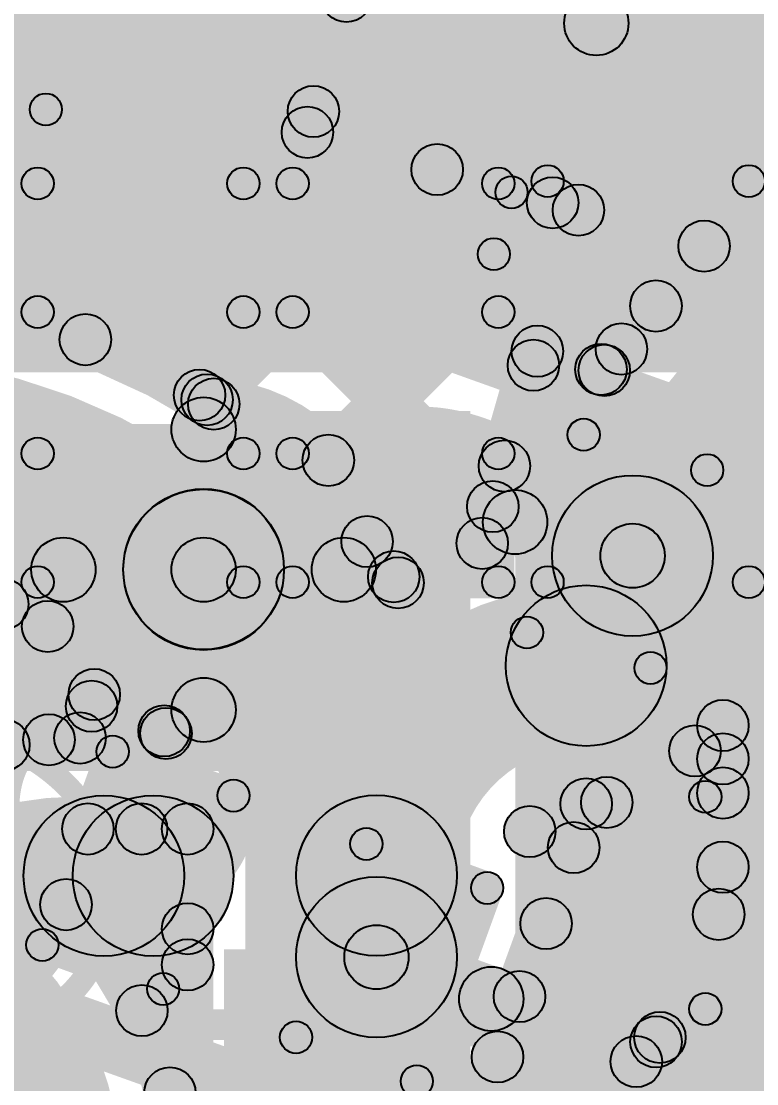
# Model space of a CAD drawing. Header units: millimetres. Extents: x -2.17 to 2.17, y -2.17 to 2.17.
# Drawn here: x -0.2519 to -0.1375, y -0.6056 to -0.4404 of the extents above; entities that cross this region are included whole.
import ezdxf

# ---------------------------------------------------------------- set-up
doc = ezdxf.new("R2010")
doc.units = ezdxf.units.MM
doc.header["$MEASUREMENT"] = 0
for name, color, linetype in [('BottomLayer', 5, 'Continuous'), ('BottomOverlay', 54, 'Continuous'), ('BottomPaste', 16, 'Continuous'), ('BottomSolder', 6, 'Continuous'), ('Mechanical2', 216, 'Continuous'), ('TopLayer', 1, 'Continuous'), ('TopOverlay', 2, 'Continuous'), ('TopPaste', 8, 'Continuous'), ('TopSolder', 216, 'Continuous'), ('ViaHoleLayer', 16, 'Continuous')]:
    doc.layers.add(name, color=color, linetype=linetype)

# ---------------------------------------------------------------- blocks, each defined once
blk = doc.blocks.new('C__0402_B_3')
at = {"layer": 'BottomLayer'}
for points in [[(-0.0095, 0.0125), (-0.0095, -0.0125), (-0.0275, -0.0125), (-0.0275, 0.0125)], [(0.0275, 0.0125), (0.0275, -0.0125), (0.0095, -0.0125), (0.0095, 0.0125)]]:
    blk.add_hatch(color=5, dxfattribs=at).paths.add_polyline_path(points)
at = {"layer": 'BottomOverlay'}
h = blk.add_hatch(color=54, dxfattribs=at)
edge = h.paths.add_edge_path()
edge.add_arc((-0.031, 0.016), 0.0025, 0, 360)
h = blk.add_hatch(color=54, dxfattribs=at)
edge = h.paths.add_edge_path()
edge.add_arc((-0.031, 0.016), 0.0025, 0, 360)
for points in [[(-0.011, 0.0185), (-0.011, 0.0135), (-0.031, 0.0135), (-0.031, 0.0185)], [(0.031, 0.0185), (0.031, 0.0135), (0.011, 0.0135), (0.011, 0.0185)], [(-0.0285, -0.016), (-0.0335, -0.016), (-0.0335, 0.016), (-0.0285, 0.016)], [(0.0335, -0.016), (0.0285, -0.016), (0.0285, 0.016), (0.0335, 0.016)], [(-0.011, -0.0135), (-0.011, -0.0185), (-0.031, -0.0185), (-0.031, -0.0135)], [(0.031, -0.0135), (0.031, -0.0185), (0.011, -0.0185), (0.011, -0.0135)]]:
    blk.add_hatch(color=54, dxfattribs=at).paths.add_polyline_path(points)
h = blk.add_hatch(color=54, dxfattribs=at)
edge = h.paths.add_edge_path()
edge.add_arc((-0.011, 0.016), 0.0025, 0, 360)
h = blk.add_hatch(color=54, dxfattribs=at)
edge = h.paths.add_edge_path()
edge.add_arc((0.011, 0.016), 0.0025, 0, 360)
h = blk.add_hatch(color=54, dxfattribs=at)
edge = h.paths.add_edge_path()
edge.add_arc((0.031, 0.016), 0.0025, 0, 360)
h = blk.add_hatch(color=54, dxfattribs=at)
edge = h.paths.add_edge_path()
edge.add_arc((0.031, 0.016), 0.0025, 0, 360)
h = blk.add_hatch(color=54, dxfattribs=at)
edge = h.paths.add_edge_path()
edge.add_arc((-0.031, -0.016), 0.0025, 0, 360)
h = blk.add_hatch(color=54, dxfattribs=at)
edge = h.paths.add_edge_path()
edge.add_arc((-0.031, -0.016), 0.0025, 0, 360)
h = blk.add_hatch(color=54, dxfattribs=at)
edge = h.paths.add_edge_path()
edge.add_arc((-0.011, -0.016), 0.0025, 0, 360)
h = blk.add_hatch(color=54, dxfattribs=at)
edge = h.paths.add_edge_path()
edge.add_arc((0.011, -0.016), 0.0025, 0, 360)
h = blk.add_hatch(color=54, dxfattribs=at)
edge = h.paths.add_edge_path()
edge.add_arc((0.031, -0.016), 0.0025, 0, 360)
h = blk.add_hatch(color=54, dxfattribs=at)
edge = h.paths.add_edge_path()
edge.add_arc((0.031, -0.016), 0.0025, 0, 360)
at = {"layer": 'BottomPaste'}
for points in [[(-0.0095, 0.0125), (-0.0095, -0.0125), (-0.0275, -0.0125), (-0.0275, 0.0125)], [(0.0275, 0.0125), (0.0275, -0.0125), (0.0095, -0.0125), (0.0095, 0.0125)]]:
    blk.add_hatch(color=16, dxfattribs=at).paths.add_polyline_path(points)
at = {"layer": 'BottomSolder'}
for points in [[(-0.00714, 0.01486), (-0.00714, -0.01486), (-0.02986, -0.01486), (-0.02986, 0.01486)], [(0.02986, 0.01486), (0.02986, -0.01486), (0.00714, -0.01486), (0.00714, 0.01486)]]:
    blk.add_hatch(color=6, dxfattribs=at).paths.add_polyline_path(points)
at = {"layer": 'BottomOverlay'}
for centre in [(-0.031, 0.016), (-0.031, 0.016), (-0.011, 0.016), (0.011, 0.016), (0.031, 0.016), (0.031, 0.016), (-0.031, -0.016), (-0.031, -0.016), (-0.011, -0.016), (0.011, -0.016), (0.031, -0.016), (0.031, -0.016)]:
    blk.add_circle(centre, 0.0025, dxfattribs=at)
blk = doc.blocks.new('WS2812B_M____262')
at = {"layer": 'TopLayer'}
blk.add_hatch(color=1, dxfattribs=at).paths.add_polyline_path([(0.03504, 0.05079), (0.09409, 0.05079), (0.09409, 0.01142), (0.03504, 0.01142)])
at = {"layer": 'TopOverlay'}
for points in [[(0.07, 0.0725), (0.07, 0.0675), (-0.07, 0.0675), (-0.07, 0.0725)], [(0.0675, 0.07), (0.0725, 0.07), (0.0725, 0.06), (0.0675, 0.06)]]:
    blk.add_hatch(color=2, dxfattribs=at).paths.add_polyline_path(points)
h = blk.add_hatch(color=2, dxfattribs=at)
edge = h.paths.add_edge_path()
edge.add_arc((0.07, 0.07), 0.0025, 0, 360)
h = blk.add_hatch(color=2, dxfattribs=at)
edge = h.paths.add_edge_path()
edge.add_arc((0.07, 0.07), 0.0025, 0, 360)
h = blk.add_hatch(color=2, dxfattribs=at)
edge = h.paths.add_edge_path()
edge.add_arc((0.07, 0.06), 0.0025, 0, 360)
at = {"layer": 'TopPaste'}
blk.add_hatch(color=8, dxfattribs=at).paths.add_polyline_path([(0.03504, 0.05079), (0.09409, 0.05079), (0.09409, 0.01142), (0.03504, 0.01142)])
at = {"layer": 'TopSolder'}
blk.add_hatch(color=216, dxfattribs=at).paths.add_polyline_path([(0.03104, 0.05479), (0.09809, 0.05479), (0.09809, 0.00742), (0.03104, 0.00742)])
at = {"layer": 'TopOverlay'}
for centre in [(0.07, 0.07), (0.07, 0.07), (0.07, 0.06)]:
    blk.add_circle(centre, 0.0025, dxfattribs=at)
blk = doc.blocks.new('HCB1005MF_100T25_B_275')
at = {"layer": 'BottomLayer'}
for points in [[(-0.02756, 0.01181), (-0.00787, 0.01181), (-0.00787, -0.01181), (-0.02756, -0.01181)], [(0.00787, 0.01181), (0.02756, 0.01181), (0.02756, -0.01181), (0.00787, -0.01181)]]:
    blk.add_hatch(color=5, dxfattribs=at).paths.add_polyline_path(points)
at = {"layer": 'BottomOverlay'}
h = blk.add_hatch(color=54, dxfattribs=at)
edge = h.paths.add_edge_path()
edge.add_arc((-0.03108, 0.016), 0.0025, 0, 360)
h = blk.add_hatch(color=54, dxfattribs=at)
edge = h.paths.add_edge_path()
edge.add_arc((-0.03108, 0.016), 0.0025, 0, 360)
for points in [[(-0.03108, 0.0135), (-0.03108, 0.0185), (0.03128, 0.0185), (0.03128, 0.0135)], [(-0.03358, 0.016), (-0.02858, 0.016), (-0.02858, -0.01531), (-0.03358, -0.01531)], [(0.02878, 0.016), (0.03378, 0.016), (0.03378, -0.01531), (0.02878, -0.01531)], [(-0.03108, -0.01781), (-0.03108, -0.01281), (0.03128, -0.01281), (0.03128, -0.01781)]]:
    blk.add_hatch(color=54, dxfattribs=at).paths.add_polyline_path(points)
h = blk.add_hatch(color=54, dxfattribs=at)
edge = h.paths.add_edge_path()
edge.add_arc((0.03128, 0.016), 0.0025, 0, 360)
h = blk.add_hatch(color=54, dxfattribs=at)
edge = h.paths.add_edge_path()
edge.add_arc((0.03128, 0.016), 0.0025, 0, 360)
h = blk.add_hatch(color=54, dxfattribs=at)
edge = h.paths.add_edge_path()
edge.add_arc((-0.03108, -0.01531), 0.0025, 0, 360)
h = blk.add_hatch(color=54, dxfattribs=at)
edge = h.paths.add_edge_path()
edge.add_arc((-0.03108, -0.01531), 0.0025, 0, 360)
h = blk.add_hatch(color=54, dxfattribs=at)
edge = h.paths.add_edge_path()
edge.add_arc((0.03128, -0.01531), 0.0025, 0, 360)
h = blk.add_hatch(color=54, dxfattribs=at)
edge = h.paths.add_edge_path()
edge.add_arc((0.03128, -0.01531), 0.0025, 0, 360)
at = {"layer": 'BottomPaste'}
for points in [[(-0.02756, 0.01181), (-0.00787, 0.01181), (-0.00787, -0.01181), (-0.02756, -0.01181)], [(0.00787, 0.01181), (0.02756, 0.01181), (0.02756, -0.01181), (0.00787, -0.01181)]]:
    blk.add_hatch(color=16, dxfattribs=at).paths.add_polyline_path(points)
at = {"layer": 'BottomSolder'}
for points in [[(-0.03156, 0.01581), (-0.00387, 0.01581), (-0.00387, -0.01581), (-0.03156, -0.01581)], [(0.00387, 0.01581), (0.03156, 0.01581), (0.03156, -0.01581), (0.00387, -0.01581)]]:
    blk.add_hatch(color=6, dxfattribs=at).paths.add_polyline_path(points)
at = {"layer": 'BottomOverlay'}
for centre in [(-0.03108, 0.016), (-0.03108, 0.016), (0.03128, 0.016), (0.03128, 0.016), (-0.03108, -0.01531), (-0.03108, -0.01531), (0.03128, -0.01531), (0.03128, -0.01531)]:
    blk.add_circle(centre, 0.0025, dxfattribs=at)
blk = doc.blocks.new('1255AY_1R0N_P3_B_279')
at = {"layer": 'BottomLayer'}
blk.add_hatch(color=5, dxfattribs=at).paths.add_polyline_path([(0.06102, 0.1122), (0.12402, 0.1122), (0.12402, -0.1122), (0.06102, -0.1122)])
at = {"layer": 'BottomOverlay'}
blk.add_hatch(color=54, dxfattribs=at).paths.add_polyline_path([(-0.04078, -0.1225), (-0.04078, -0.1175), (0.04094, -0.1175), (0.04094, -0.1225)])
h = blk.add_hatch(color=54, dxfattribs=at)
edge = h.paths.add_edge_path()
edge.add_arc((0.04094, -0.12), 0.0025, 0, 360)
at = {"layer": 'BottomPaste'}
blk.add_hatch(color=16, dxfattribs=at).paths.add_polyline_path([(0.06102, 0.1122), (0.12402, 0.1122), (0.12402, -0.1122), (0.06102, -0.1122)])
at = {"layer": 'BottomSolder'}
blk.add_hatch(color=6, dxfattribs=at).paths.add_polyline_path([(0.05702, 0.1162), (0.12802, 0.1162), (0.12802, -0.1162), (0.05702, -0.1162)])
at = {"layer": 'BottomOverlay'}
blk.add_circle((0.04094, -0.12), 0.0025, dxfattribs=at)
blk = doc.blocks.new('SOT_23F_B_283')
at = {"layer": 'BottomLayer'}
for points in [[(-0.05315, 0.05906), (-0.02165, 0.05906), (-0.02165, 0.02362), (-0.05315, 0.02362)], [(0.02165, 0.05906), (0.05315, 0.05906), (0.05315, 0.02362), (0.02165, 0.02362)], [(-0.01575, -0.02362), (0.01575, -0.02362), (0.01575, -0.05906), (-0.01575, -0.05906)]]:
    blk.add_hatch(color=5, dxfattribs=at).paths.add_polyline_path(points)
at = {"layer": 'BottomOverlay'}
h = blk.add_hatch(color=54, dxfattribs=at)
edge = h.paths.add_edge_path()
edge.add_arc((-0.066, 0.036), 0.005, 0, 360)
h = blk.add_hatch(color=54, dxfattribs=at)
edge = h.paths.add_edge_path()
edge.add_arc((-0.062, 0.036), 0.005, 0, 360)
h = blk.add_hatch(color=54, dxfattribs=at)
edge = h.paths.add_edge_path()
edge.add_arc((-0.0124, 0.03668), 0.0025, 0, 360)
for points in [[(-0.01236, 0.03418), (-0.01244, 0.03918), (0.00896, 0.0395), (0.00904, 0.0345)], [(-0.0555, -0.034), (-0.0605, -0.034), (-0.0605, 0.014), (-0.0555, 0.014)], [(0.0605, -0.034), (0.0555, -0.034), (0.0555, 0.014), (0.0605, 0.014)], [(-0.025, -0.0315), (-0.025, -0.0365), (-0.058, -0.0365), (-0.058, -0.0315)], [(0.058, -0.0315), (0.058, -0.0365), (0.025, -0.0365), (0.025, -0.0315)]]:
    blk.add_hatch(color=54, dxfattribs=at).paths.add_polyline_path(points)
h = blk.add_hatch(color=54, dxfattribs=at)
edge = h.paths.add_edge_path()
edge.add_arc((0.009, 0.037), 0.0025, 0, 360)
h = blk.add_hatch(color=54, dxfattribs=at)
edge = h.paths.add_edge_path()
edge.add_arc((-0.058, 0.014), 0.0025, 0, 360)
h = blk.add_hatch(color=54, dxfattribs=at)
edge = h.paths.add_edge_path()
edge.add_arc((0.058, 0.014), 0.0025, 0, 360)
h = blk.add_hatch(color=54, dxfattribs=at)
edge = h.paths.add_edge_path()
edge.add_arc((-0.058, -0.034), 0.0025, 0, 360)
h = blk.add_hatch(color=54, dxfattribs=at)
edge = h.paths.add_edge_path()
edge.add_arc((-0.058, -0.034), 0.0025, 0, 360)
h = blk.add_hatch(color=54, dxfattribs=at)
edge = h.paths.add_edge_path()
edge.add_arc((-0.025, -0.034), 0.0025, 0, 360)
h = blk.add_hatch(color=54, dxfattribs=at)
edge = h.paths.add_edge_path()
edge.add_arc((0.025, -0.034), 0.0025, 0, 360)
h = blk.add_hatch(color=54, dxfattribs=at)
edge = h.paths.add_edge_path()
edge.add_arc((0.058, -0.034), 0.0025, 0, 360)
h = blk.add_hatch(color=54, dxfattribs=at)
edge = h.paths.add_edge_path()
edge.add_arc((0.058, -0.034), 0.0025, 0, 360)
at = {"layer": 'BottomPaste'}
for points in [[(-0.05315, 0.05906), (-0.02165, 0.05906), (-0.02165, 0.02362), (-0.05315, 0.02362)], [(0.02165, 0.05906), (0.05315, 0.05906), (0.05315, 0.02362), (0.02165, 0.02362)], [(-0.01575, -0.02362), (0.01575, -0.02362), (0.01575, -0.05906), (-0.01575, -0.05906)]]:
    blk.add_hatch(color=16, dxfattribs=at).paths.add_polyline_path(points)
at = {"layer": 'BottomSolder'}
for points in [[(-0.05715, 0.06306), (-0.01765, 0.06306), (-0.01765, 0.01962), (-0.05715, 0.01962)], [(0.01765, 0.06306), (0.05715, 0.06306), (0.05715, 0.01962), (0.01765, 0.01962)], [(-0.01975, -0.01962), (0.01975, -0.01962), (0.01975, -0.06306), (-0.01975, -0.06306)]]:
    blk.add_hatch(color=6, dxfattribs=at).paths.add_polyline_path(points)
at = {"layer": 'BottomOverlay', "const_width": 0.01}
blk.add_lwpolyline([(-0.062, 0.036, 1), (-0.066, 0.036, 1)], format="xyb", close=True, dxfattribs=at)
at = {"layer": 'BottomOverlay'}
for centre, radius in [((-0.066, 0.036), 0.005), ((-0.062, 0.036), 0.005), ((-0.0124, 0.03668), 0.0025), ((0.009, 0.037), 0.0025), ((-0.058, 0.014), 0.0025), ((0.058, 0.014), 0.0025), ((-0.058, -0.034), 0.0025), ((-0.058, -0.034), 0.0025), ((-0.025, -0.034), 0.0025), ((0.025, -0.034), 0.0025), ((0.058, -0.034), 0.0025), ((0.058, -0.034), 0.0025)]:
    blk.add_circle(centre, radius, dxfattribs=at)
blk = doc.blocks.new('C__0402_418')
at = {"layer": 'TopLayer'}
for points in [[(-0.0275, -0.0125), (-0.0275, 0.0125), (-0.0095, 0.0125), (-0.0095, -0.0125)], [(0.0095, -0.0125), (0.0095, 0.0125), (0.0275, 0.0125), (0.0275, -0.0125)]]:
    blk.add_hatch(color=1, dxfattribs=at).paths.add_polyline_path(points)
at = {"layer": 'TopOverlay'}
h = blk.add_hatch(color=2, dxfattribs=at)
edge = h.paths.add_edge_path()
edge.add_arc((-0.031, 0.016), 0.0025, 0, 360)
h = blk.add_hatch(color=2, dxfattribs=at)
edge = h.paths.add_edge_path()
edge.add_arc((-0.031, 0.016), 0.0025, 0, 360)
for points in [[(-0.011, 0.0185), (-0.011, 0.0135), (-0.031, 0.0135), (-0.031, 0.0185)], [(0.031, 0.0185), (0.031, 0.0135), (0.011, 0.0135), (0.011, 0.0185)], [(-0.0335, 0.016), (-0.0285, 0.016), (-0.0285, -0.016), (-0.0335, -0.016)], [(0.0285, 0.016), (0.0335, 0.016), (0.0335, -0.016), (0.0285, -0.016)], [(-0.011, -0.0135), (-0.011, -0.0185), (-0.031, -0.0185), (-0.031, -0.0135)], [(0.031, -0.0135), (0.031, -0.0185), (0.011, -0.0185), (0.011, -0.0135)]]:
    blk.add_hatch(color=2, dxfattribs=at).paths.add_polyline_path(points)
h = blk.add_hatch(color=2, dxfattribs=at)
edge = h.paths.add_edge_path()
edge.add_arc((-0.011, 0.016), 0.0025, 0, 360)
h = blk.add_hatch(color=2, dxfattribs=at)
edge = h.paths.add_edge_path()
edge.add_arc((0.011, 0.016), 0.0025, 0, 360)
h = blk.add_hatch(color=2, dxfattribs=at)
edge = h.paths.add_edge_path()
edge.add_arc((0.031, 0.016), 0.0025, 0, 360)
h = blk.add_hatch(color=2, dxfattribs=at)
edge = h.paths.add_edge_path()
edge.add_arc((0.031, 0.016), 0.0025, 0, 360)
h = blk.add_hatch(color=2, dxfattribs=at)
edge = h.paths.add_edge_path()
edge.add_arc((-0.031, -0.016), 0.0025, 0, 360)
h = blk.add_hatch(color=2, dxfattribs=at)
edge = h.paths.add_edge_path()
edge.add_arc((-0.031, -0.016), 0.0025, 0, 360)
h = blk.add_hatch(color=2, dxfattribs=at)
edge = h.paths.add_edge_path()
edge.add_arc((-0.011, -0.016), 0.0025, 0, 360)
h = blk.add_hatch(color=2, dxfattribs=at)
edge = h.paths.add_edge_path()
edge.add_arc((0.011, -0.016), 0.0025, 0, 360)
h = blk.add_hatch(color=2, dxfattribs=at)
edge = h.paths.add_edge_path()
edge.add_arc((0.031, -0.016), 0.0025, 0, 360)
h = blk.add_hatch(color=2, dxfattribs=at)
edge = h.paths.add_edge_path()
edge.add_arc((0.031, -0.016), 0.0025, 0, 360)
at = {"layer": 'TopPaste'}
for points in [[(-0.0275, -0.0125), (-0.0275, 0.0125), (-0.0095, 0.0125), (-0.0095, -0.0125)], [(0.0095, -0.0125), (0.0095, 0.0125), (0.0275, 0.0125), (0.0275, -0.0125)]]:
    blk.add_hatch(color=8, dxfattribs=at).paths.add_polyline_path(points)
at = {"layer": 'TopSolder'}
for points in [[(-0.02986, -0.01486), (-0.02986, 0.01486), (-0.00714, 0.01486), (-0.00714, -0.01486)], [(0.00714, -0.01486), (0.00714, 0.01486), (0.02986, 0.01486), (0.02986, -0.01486)]]:
    blk.add_hatch(color=216, dxfattribs=at).paths.add_polyline_path(points)
at = {"layer": 'TopOverlay'}
for centre in [(-0.031, 0.016), (-0.031, 0.016), (-0.011, 0.016), (0.011, 0.016), (0.031, 0.016), (0.031, 0.016), (-0.031, -0.016), (-0.031, -0.016), (-0.011, -0.016), (0.011, -0.016), (0.031, -0.016), (0.031, -0.016)]:
    blk.add_circle(centre, 0.0025, dxfattribs=at)
blk = doc.blocks.new('C__0402_432')
at = {"layer": 'TopLayer'}
for points in [[(-0.0275, -0.0125), (-0.0275, 0.0125), (-0.0095, 0.0125), (-0.0095, -0.0125)], [(0.0095, -0.0125), (0.0095, 0.0125), (0.0275, 0.0125), (0.0275, -0.0125)]]:
    blk.add_hatch(color=1, dxfattribs=at).paths.add_polyline_path(points)
at = {"layer": 'TopOverlay'}
h = blk.add_hatch(color=2, dxfattribs=at)
edge = h.paths.add_edge_path()
edge.add_arc((-0.031, 0.016), 0.0025, 0, 360)
h = blk.add_hatch(color=2, dxfattribs=at)
edge = h.paths.add_edge_path()
edge.add_arc((-0.031, 0.016), 0.0025, 0, 360)
for points in [[(-0.031, 0.0135), (-0.031, 0.0185), (-0.011, 0.0185), (-0.011, 0.0135)], [(0.011, 0.0135), (0.011, 0.0185), (0.031, 0.0185), (0.031, 0.0135)], [(-0.0285, -0.016), (-0.0335, -0.016), (-0.0335, 0.016), (-0.0285, 0.016)], [(0.0335, -0.016), (0.0285, -0.016), (0.0285, 0.016), (0.0335, 0.016)], [(-0.031, -0.0185), (-0.031, -0.0135), (-0.011, -0.0135), (-0.011, -0.0185)], [(0.011, -0.0185), (0.011, -0.0135), (0.031, -0.0135), (0.031, -0.0185)]]:
    blk.add_hatch(color=2, dxfattribs=at).paths.add_polyline_path(points)
h = blk.add_hatch(color=2, dxfattribs=at)
edge = h.paths.add_edge_path()
edge.add_arc((-0.011, 0.016), 0.0025, 0, 360)
h = blk.add_hatch(color=2, dxfattribs=at)
edge = h.paths.add_edge_path()
edge.add_arc((0.011, 0.016), 0.0025, 0, 360)
h = blk.add_hatch(color=2, dxfattribs=at)
edge = h.paths.add_edge_path()
edge.add_arc((0.031, 0.016), 0.0025, 0, 360)
h = blk.add_hatch(color=2, dxfattribs=at)
edge = h.paths.add_edge_path()
edge.add_arc((0.031, 0.016), 0.0025, 0, 360)
h = blk.add_hatch(color=2, dxfattribs=at)
edge = h.paths.add_edge_path()
edge.add_arc((-0.031, -0.016), 0.0025, 0, 360)
h = blk.add_hatch(color=2, dxfattribs=at)
edge = h.paths.add_edge_path()
edge.add_arc((-0.031, -0.016), 0.0025, 0, 360)
h = blk.add_hatch(color=2, dxfattribs=at)
edge = h.paths.add_edge_path()
edge.add_arc((-0.011, -0.016), 0.0025, 0, 360)
h = blk.add_hatch(color=2, dxfattribs=at)
edge = h.paths.add_edge_path()
edge.add_arc((0.011, -0.016), 0.0025, 0, 360)
h = blk.add_hatch(color=2, dxfattribs=at)
edge = h.paths.add_edge_path()
edge.add_arc((0.031, -0.016), 0.0025, 0, 360)
h = blk.add_hatch(color=2, dxfattribs=at)
edge = h.paths.add_edge_path()
edge.add_arc((0.031, -0.016), 0.0025, 0, 360)
at = {"layer": 'TopPaste'}
for points in [[(-0.0275, -0.0125), (-0.0275, 0.0125), (-0.0095, 0.0125), (-0.0095, -0.0125)], [(0.0095, -0.0125), (0.0095, 0.0125), (0.0275, 0.0125), (0.0275, -0.0125)]]:
    blk.add_hatch(color=8, dxfattribs=at).paths.add_polyline_path(points)
at = {"layer": 'TopSolder'}
for points in [[(-0.02986, -0.01486), (-0.02986, 0.01486), (-0.00714, 0.01486), (-0.00714, -0.01486)], [(0.00714, -0.01486), (0.00714, 0.01486), (0.02986, 0.01486), (0.02986, -0.01486)]]:
    blk.add_hatch(color=216, dxfattribs=at).paths.add_polyline_path(points)
at = {"layer": 'TopOverlay'}
for centre in [(-0.031, 0.016), (-0.031, 0.016), (-0.011, 0.016), (0.011, 0.016), (0.031, 0.016), (0.031, 0.016), (-0.031, -0.016), (-0.031, -0.016), (-0.011, -0.016), (0.011, -0.016), (0.031, -0.016), (0.031, -0.016)]:
    blk.add_circle(centre, 0.0025, dxfattribs=at)
blk = doc.blocks.new('C__0402_B_449')
at = {"layer": 'BottomLayer'}
for points in [[(-0.0095, 0.0125), (-0.0095, -0.0125), (-0.0275, -0.0125), (-0.0275, 0.0125)], [(0.0275, 0.0125), (0.0275, -0.0125), (0.0095, -0.0125), (0.0095, 0.0125)]]:
    blk.add_hatch(color=5, dxfattribs=at).paths.add_polyline_path(points)
at = {"layer": 'BottomOverlay'}
h = blk.add_hatch(color=54, dxfattribs=at)
edge = h.paths.add_edge_path()
edge.add_arc((-0.031, 0.016), 0.0025, 0, 360)
h = blk.add_hatch(color=54, dxfattribs=at)
edge = h.paths.add_edge_path()
edge.add_arc((-0.031, 0.016), 0.0025, 0, 360)
for points in [[(-0.011, 0.0185), (-0.011, 0.0135), (-0.031, 0.0135), (-0.031, 0.0185)], [(0.031, 0.0185), (0.031, 0.0135), (0.011, 0.0135), (0.011, 0.0185)], [(-0.0285, -0.016), (-0.0335, -0.016), (-0.0335, 0.016), (-0.0285, 0.016)], [(0.0335, -0.016), (0.0285, -0.016), (0.0285, 0.016), (0.0335, 0.016)], [(-0.011, -0.0135), (-0.011, -0.0185), (-0.031, -0.0185), (-0.031, -0.0135)], [(0.031, -0.0135), (0.031, -0.0185), (0.011, -0.0185), (0.011, -0.0135)]]:
    blk.add_hatch(color=54, dxfattribs=at).paths.add_polyline_path(points)
h = blk.add_hatch(color=54, dxfattribs=at)
edge = h.paths.add_edge_path()
edge.add_arc((-0.011, 0.016), 0.0025, 0, 360)
h = blk.add_hatch(color=54, dxfattribs=at)
edge = h.paths.add_edge_path()
edge.add_arc((0.011, 0.016), 0.0025, 0, 360)
h = blk.add_hatch(color=54, dxfattribs=at)
edge = h.paths.add_edge_path()
edge.add_arc((0.031, 0.016), 0.0025, 0, 360)
h = blk.add_hatch(color=54, dxfattribs=at)
edge = h.paths.add_edge_path()
edge.add_arc((0.031, 0.016), 0.0025, 0, 360)
h = blk.add_hatch(color=54, dxfattribs=at)
edge = h.paths.add_edge_path()
edge.add_arc((-0.031, -0.016), 0.0025, 0, 360)
h = blk.add_hatch(color=54, dxfattribs=at)
edge = h.paths.add_edge_path()
edge.add_arc((-0.031, -0.016), 0.0025, 0, 360)
h = blk.add_hatch(color=54, dxfattribs=at)
edge = h.paths.add_edge_path()
edge.add_arc((-0.011, -0.016), 0.0025, 0, 360)
h = blk.add_hatch(color=54, dxfattribs=at)
edge = h.paths.add_edge_path()
edge.add_arc((0.011, -0.016), 0.0025, 0, 360)
h = blk.add_hatch(color=54, dxfattribs=at)
edge = h.paths.add_edge_path()
edge.add_arc((0.031, -0.016), 0.0025, 0, 360)
h = blk.add_hatch(color=54, dxfattribs=at)
edge = h.paths.add_edge_path()
edge.add_arc((0.031, -0.016), 0.0025, 0, 360)
at = {"layer": 'BottomPaste'}
for points in [[(-0.0095, 0.0125), (-0.0095, -0.0125), (-0.0275, -0.0125), (-0.0275, 0.0125)], [(0.0275, 0.0125), (0.0275, -0.0125), (0.0095, -0.0125), (0.0095, 0.0125)]]:
    blk.add_hatch(color=16, dxfattribs=at).paths.add_polyline_path(points)
at = {"layer": 'BottomSolder'}
for points in [[(-0.00714, 0.01486), (-0.00714, -0.01486), (-0.02986, -0.01486), (-0.02986, 0.01486)], [(0.02986, 0.01486), (0.02986, -0.01486), (0.00714, -0.01486), (0.00714, 0.01486)]]:
    blk.add_hatch(color=6, dxfattribs=at).paths.add_polyline_path(points)
at = {"layer": 'BottomOverlay'}
for centre in [(-0.031, 0.016), (-0.031, 0.016), (-0.011, 0.016), (0.011, 0.016), (0.031, 0.016), (0.031, 0.016), (-0.031, -0.016), (-0.031, -0.016), (-0.011, -0.016), (0.011, -0.016), (0.031, -0.016), (0.031, -0.016)]:
    blk.add_circle(centre, 0.0025, dxfattribs=at)

msp = doc.modelspace()

# ---------------------------------------------------------------- hatches: boundary and pattern name
at = {"layer": 'BottomLayer'}
for points in [[(-0.29, -0.495), (-0.142, -0.495), (-0.142, -0.22), (-0.29, -0.22)], [(-0.175, -0.741), (-0.131, -0.741), (-0.131, -0.5), (-0.175, -0.5)], [(-0.217, -0.788), (-0.182, -0.788), (-0.182, -0.501), (-0.217, -0.501)], [(-0.28759, -0.557), (-0.182, -0.557), (-0.182, -0.503), (-0.28759, -0.503)], [(-0.2627, -0.57), (-0.2627, -0.562), (-0.226, -0.562), (-0.226, -0.57)], [(-0.24209, -0.5806), (-0.24775, -0.57494), (-0.23598, -0.56317), (-0.23033, -0.56883)], [(-0.24435, -0.56883), (-0.23869, -0.56317), (-0.22317, -0.57869), (-0.22883, -0.58435)], [(-0.222, -0.742), (-0.23, -0.742), (-0.23, -0.566), (-0.222, -0.566)], [(-0.23028, -0.59706), (-0.23593, -0.59141), (-0.22883, -0.5843), (-0.22317, -0.58996)], [(-0.23158, -0.60988), (-0.22593, -0.60422), (-0.22317, -0.60698), (-0.22883, -0.61263)]]:
    msp.add_hatch(color=5, dxfattribs=at).paths.add_polyline_path(points)
h = msp.add_hatch(color=5, dxfattribs=at)
edge = h.paths.add_edge_path()
edge.add_arc((-0.22351, -0.52568), 0.01181, 0, 360)
h = msp.add_hatch(color=5, dxfattribs=at)
edge = h.paths.add_edge_path()
edge.add_arc((-0.24152, -0.566), 0.004, 0, 360)
h = msp.add_hatch(color=5, dxfattribs=at)
edge = h.paths.add_edge_path()
edge.add_arc((-0.23316, -0.566), 0.004, 0, 360)
h = msp.add_hatch(color=5, dxfattribs=at)
edge = h.paths.add_edge_path()
edge.add_arc((-0.226, -0.566), 0.004, 0, 360)
h = msp.add_hatch(color=5, dxfattribs=at)
edge = h.paths.add_edge_path()
edge.add_arc((-0.226, -0.566), 0.004, 0, 360)
h = msp.add_hatch(color=5, dxfattribs=at)
edge = h.paths.add_edge_path()
edge.add_arc((-0.24492, -0.57777), 0.004, 0, 360)
h = msp.add_hatch(color=5, dxfattribs=at)
edge = h.paths.add_edge_path()
edge.add_arc((-0.226, -0.58152), 0.004, 0, 360)
h = msp.add_hatch(color=5, dxfattribs=at)
edge = h.paths.add_edge_path()
edge.add_arc((-0.226, -0.58713), 0.004, 0, 360)
h = msp.add_hatch(color=5, dxfattribs=at)
edge = h.paths.add_edge_path()
edge.add_arc((-0.23311, -0.59424), 0.004, 0, 360)
h = msp.add_hatch(color=5, dxfattribs=at)
edge = h.paths.add_edge_path()
edge.add_arc((-0.22876, -0.60705), 0.004, 0, 360)
at = {"layer": 'BottomSolder'}
h = msp.add_hatch(color=6, dxfattribs=at)
edge = h.paths.add_edge_path()
edge.add_arc((-0.22351, -0.52568), 0.01581, 0, 360)
at = {"layer": 'TopLayer'}
for points in [[(-0.22657, -0.34927), (-0.21813, -0.3439), (-0.1582, -0.43803), (-0.16664, -0.4434)], [(-0.28925, -0.48633), (-0.29491, -0.48067), (-0.20918, -0.39495), (-0.20353, -0.40061)], [(-0.26178, -0.48715), (-0.26744, -0.48149), (-0.19818, -0.41223), (-0.19252, -0.41789)], [(-0.20352, -0.45877), (-0.21121, -0.45656), (-0.19905, -0.41418), (-0.19136, -0.41638)], [(-0.24652, -0.42524), (-0.24086, -0.41958), (-0.16939, -0.49105), (-0.17504, -0.49671)], [(-0.29029, -0.43803), (-0.28463, -0.43238), (-0.22131, -0.4957), (-0.22696, -0.50136)], [(-0.26066, -0.43938), (-0.255, -0.43372), (-0.17569, -0.51304), (-0.18135, -0.51869)], [(-0.23908, -0.49273), (-0.24474, -0.48707), (-0.20926, -0.4516), (-0.2036, -0.45725)], [(-0.20846, -0.46151), (-0.20626, -0.45382), (-0.14455, -0.47152), (-0.14675, -0.47921)], [(-0.14704, -0.53135), (-0.16652, -0.51568), (-0.11941, -0.4571), (-0.09993, -0.47277)], [(-0.22015, -0.50208), (-0.2258, -0.49642), (-0.19001, -0.46062), (-0.18435, -0.46628)], [(-0.17204, -0.47143), (-0.16638, -0.46578), (-0.15031, -0.48185), (-0.15597, -0.4875)], [(-0.20128, -0.5115), (-0.20693, -0.50584), (-0.16802, -0.46693), (-0.16237, -0.47258)], [(-0.15807, -0.49719), (-0.1643, -0.49217), (-0.14877, -0.47285), (-0.14253, -0.47787)], [(-0.17269, -0.49554), (-0.17049, -0.48785), (-0.16008, -0.49084), (-0.16229, -0.49853)], [(-0.15886, -0.49736), (-0.16452, -0.49171), (-0.16135, -0.48853), (-0.15569, -0.49419)], [(-0.17631, -0.52268), (-0.184, -0.52048), (-0.17543, -0.4906), (-0.16774, -0.4928)], [(-0.21851, -0.52568), (-0.22851, -0.52568), (-0.22851, -0.50387), (-0.21851, -0.50387)], [(-0.1911, -0.5296), (-0.19676, -0.52395), (-0.17954, -0.50672), (-0.17388, -0.51238)], [(-0.17643, -0.52308), (-0.17367, -0.51347), (-0.15541, -0.5187), (-0.15816, -0.52832)], [(-0.15248, -0.54547), (-0.17552, -0.53575), (-0.1683, -0.51865), (-0.14527, -0.52837)], [(-0.24533, -0.53068), (-0.24533, -0.52068), (-0.22351, -0.52068), (-0.22351, -0.53068)], [(-0.22351, -0.53068), (-0.22351, -0.52068), (-0.2017, -0.52068), (-0.2017, -0.53068)], [(-0.28385, -0.52933), (-0.27819, -0.52367), (-0.25175, -0.55011), (-0.25741, -0.55577)], [(-0.21102, -0.52568), (-0.23602, -0.52568), (-0.23602, -0.52561), (-0.21102, -0.52561)], [(-0.21851, -0.54749), (-0.22851, -0.54749), (-0.22851, -0.52568), (-0.21851, -0.52568)], [(-0.24474, -0.55496), (-0.2504, -0.5493), (-0.24336, -0.54226), (-0.2377, -0.54792)], [(-0.24231, -0.55068), (-0.23958, -0.54316), (-0.228, -0.54738), (-0.23074, -0.5549)], [(-0.23898, -0.55322), (-0.2465, -0.55048), (-0.2447, -0.54556), (-0.23719, -0.54829)], [(-0.14817, -0.55771), (-0.14597, -0.55002), (-0.14161, -0.55127), (-0.14382, -0.55896)], [(-0.13872, -0.55511), (-0.14672, -0.55511), (-0.14672, -0.54991), (-0.13872, -0.54991)], [(-0.13872, -0.57194), (-0.14672, -0.57194), (-0.14672, -0.55511), (-0.13872, -0.55511)], [(-0.17154, -0.5949), (-0.1772, -0.58924), (-0.14555, -0.55759), (-0.13989, -0.56324)], [(-0.16362, -0.5647), (-0.15797, -0.55904), (-0.14056, -0.57645), (-0.14621, -0.58211)], [(-0.23902, -0.58578), (-0.23902, -0.56078), (-0.23138, -0.56078), (-0.23138, -0.58578)], [(-0.17415, -0.57017), (-0.17141, -0.56265), (-0.16457, -0.56514), (-0.16731, -0.57266)], [(-0.17777, -0.61311), (-0.18529, -0.61037), (-0.1697, -0.56753), (-0.16218, -0.57027)], [(-0.18412, -0.58594), (-0.20912, -0.58594), (-0.20912, -0.57323), (-0.18412, -0.57323)], [(-0.17307, -0.58354), (-0.16741, -0.57788), (-0.1497, -0.5956), (-0.15535, -0.60125)], [(-0.19833, -0.59064), (-0.19491, -0.58124), (-0.17705, -0.58774), (-0.18047, -0.59713)], [(-0.15337, -0.60501), (-0.15903, -0.59936), (-0.15595, -0.59628), (-0.1503, -0.60194)], [(-0.18061, -0.60428), (-0.17496, -0.59862), (-0.16636, -0.60721), (-0.17202, -0.61287)]]:
    msp.add_hatch(color=1, dxfattribs=at).paths.add_polyline_path(points)
h = msp.add_hatch(color=1, dxfattribs=at)
edge = h.paths.add_edge_path()
edge.add_arc((-0.2013, -0.43652), 0.004, 0, 360)
h = msp.add_hatch(color=1, dxfattribs=at)
edge = h.paths.add_edge_path()
edge.add_arc((-0.16242, -0.44071), 0.005, 0, 360)
h = msp.add_hatch(color=1, dxfattribs=at)
edge = h.paths.add_edge_path()
edge.add_arc((-0.20643, -0.45442), 0.004, 0, 360)
h = msp.add_hatch(color=1, dxfattribs=at)
edge = h.paths.add_edge_path()
edge.add_arc((-0.20736, -0.45766), 0.004, 0, 360)
h = msp.add_hatch(color=1, dxfattribs=at)
edge = h.paths.add_edge_path()
edge.add_arc((-0.20736, -0.45766), 0.004, 0, 360)
h = msp.add_hatch(color=1, dxfattribs=at)
edge = h.paths.add_edge_path()
edge.add_arc((-0.18718, -0.46345), 0.004, 0, 360)
h = msp.add_hatch(color=1, dxfattribs=at)
edge = h.paths.add_edge_path()
edge.add_arc((-0.16921, -0.46861), 0.004, 0, 360)
h = msp.add_hatch(color=1, dxfattribs=at)
edge = h.paths.add_edge_path()
edge.add_arc((-0.1652, -0.46976), 0.004, 0, 360)
h = msp.add_hatch(color=1, dxfattribs=at)
edge = h.paths.add_edge_path()
edge.add_arc((-0.14565, -0.47536), 0.004, 0, 360)
h = msp.add_hatch(color=1, dxfattribs=at)
edge = h.paths.add_edge_path()
edge.add_arc((-0.14565, -0.47536), 0.004, 0, 360)
h = msp.add_hatch(color=1, dxfattribs=at)
edge = h.paths.add_edge_path()
edge.add_arc((-0.15314, -0.48467), 0.004, 0, 360)
h = msp.add_hatch(color=1, dxfattribs=at)
edge = h.paths.add_edge_path()
edge.add_arc((-0.24191, -0.4899), 0.004, 0, 360)
h = msp.add_hatch(color=1, dxfattribs=at)
edge = h.paths.add_edge_path()
edge.add_arc((-0.15852, -0.49136), 0.004, 0, 360)
h = msp.add_hatch(color=1, dxfattribs=at)
edge = h.paths.add_edge_path()
edge.add_arc((-0.17159, -0.4917), 0.004, 0, 360)
h = msp.add_hatch(color=1, dxfattribs=at)
edge = h.paths.add_edge_path()
edge.add_arc((-0.17159, -0.4917), 0.004, 0, 360)
h = msp.add_hatch(color=1, dxfattribs=at)
edge = h.paths.add_edge_path()
edge.add_arc((-0.17221, -0.49388), 0.004, 0, 360)
h = msp.add_hatch(color=1, dxfattribs=at)
edge = h.paths.add_edge_path()
edge.add_arc((-0.16169, -0.49454), 0.004, 0, 360)
h = msp.add_hatch(color=1, dxfattribs=at)
edge = h.paths.add_edge_path()
edge.add_arc((-0.16119, -0.49468), 0.004, 0, 360)
h = msp.add_hatch(color=1, dxfattribs=at)
edge = h.paths.add_edge_path()
edge.add_arc((-0.16119, -0.49468), 0.004, 0, 360)
h = msp.add_hatch(color=1, dxfattribs=at)
edge = h.paths.add_edge_path()
edge.add_arc((-0.22414, -0.49853), 0.004, 0, 360)
h = msp.add_hatch(color=1, dxfattribs=at)
edge = h.paths.add_edge_path()
edge.add_arc((-0.22297, -0.49925), 0.004, 0, 360)
h = msp.add_hatch(color=1, dxfattribs=at)
edge = h.paths.add_edge_path()
edge.add_arc((-0.22193, -0.49992), 0.004, 0, 360)
h = msp.add_hatch(color=1, dxfattribs=at)
edge = h.paths.add_edge_path()
edge.add_arc((-0.22193, -0.49992), 0.004, 0, 360)
h = msp.add_hatch(color=1, dxfattribs=at)
edge = h.paths.add_edge_path()
edge.add_arc((-0.22351, -0.50387), 0.005, 0, 360)
h = msp.add_hatch(color=1, dxfattribs=at)
edge = h.paths.add_edge_path()
edge.add_arc((-0.20411, -0.50867), 0.004, 0, 360)
h = msp.add_hatch(color=1, dxfattribs=at)
edge = h.paths.add_edge_path()
edge.add_arc((-0.17671, -0.50955), 0.004, 0, 360)
h = msp.add_hatch(color=1, dxfattribs=at)
edge = h.paths.add_edge_path()
edge.add_arc((-0.17852, -0.51586), 0.004, 0, 360)
h = msp.add_hatch(color=1, dxfattribs=at)
edge = h.paths.add_edge_path()
edge.add_arc((-0.15678, -0.52351), 0.0125, 0, 360)
h = msp.add_hatch(color=1, dxfattribs=at)
edge = h.paths.add_edge_path()
edge.add_arc((-0.15678, -0.52351), 0.0125, 0, 360)
h = msp.add_hatch(color=1, dxfattribs=at)
edge = h.paths.add_edge_path()
edge.add_arc((-0.22351, -0.52561), 0.0125, 0, 360)
h = msp.add_hatch(color=1, dxfattribs=at)
edge = h.paths.add_edge_path()
edge.add_arc((-0.22351, -0.52568), 0.0125, 0, 360)
h = msp.add_hatch(color=1, dxfattribs=at)
edge = h.paths.add_edge_path()
edge.add_arc((-0.22351, -0.52568), 0.0125, 0, 360)
h = msp.add_hatch(color=1, dxfattribs=at)
edge = h.paths.add_edge_path()
edge.add_arc((-0.22351, -0.52568), 0.0125, 0, 360)
h = msp.add_hatch(color=1, dxfattribs=at)
edge = h.paths.add_edge_path()
edge.add_arc((-0.22351, -0.52568), 0.01181, 0, 360)
h = msp.add_hatch(color=1, dxfattribs=at)
edge = h.paths.add_edge_path()
edge.add_arc((-0.17505, -0.51827), 0.005, 0, 360)
h = msp.add_hatch(color=1, dxfattribs=at)
edge = h.paths.add_edge_path()
edge.add_arc((-0.19808, -0.52131), 0.004, 0, 360)
h = msp.add_hatch(color=1, dxfattribs=at)
edge = h.paths.add_edge_path()
edge.add_arc((-0.19808, -0.52131), 0.004, 0, 360)
h = msp.add_hatch(color=1, dxfattribs=at)
edge = h.paths.add_edge_path()
edge.add_arc((-0.18016, -0.52158), 0.004, 0, 360)
h = msp.add_hatch(color=1, dxfattribs=at)
edge = h.paths.add_edge_path()
edge.add_arc((-0.18016, -0.52158), 0.004, 0, 360)
h = msp.add_hatch(color=1, dxfattribs=at)
edge = h.paths.add_edge_path()
edge.add_arc((-0.15678, -0.52351), 0.005, 0, 360)
h = msp.add_hatch(color=1, dxfattribs=at)
edge = h.paths.add_edge_path()
edge.add_arc((-0.24533, -0.52568), 0.005, 0, 360)
h = msp.add_hatch(color=1, dxfattribs=at)
edge = h.paths.add_edge_path()
edge.add_arc((-0.22351, -0.52568), 0.005, 0, 360)
h = msp.add_hatch(color=1, dxfattribs=at)
edge = h.paths.add_edge_path()
edge.add_arc((-0.22351, -0.52568), 0.005, 0, 360)
h = msp.add_hatch(color=1, dxfattribs=at)
edge = h.paths.add_edge_path()
edge.add_arc((-0.22351, -0.52568), 0.005, 0, 360)
h = msp.add_hatch(color=1, dxfattribs=at)
edge = h.paths.add_edge_path()
edge.add_arc((-0.22351, -0.52568), 0.005, 0, 360)
h = msp.add_hatch(color=1, dxfattribs=at)
edge = h.paths.add_edge_path()
edge.add_arc((-0.2017, -0.52568), 0.005, 0, 360)
h = msp.add_hatch(color=1, dxfattribs=at)
edge = h.paths.add_edge_path()
edge.add_arc((-0.19393, -0.52677), 0.004, 0, 360)
h = msp.add_hatch(color=1, dxfattribs=at)
edge = h.paths.add_edge_path()
edge.add_arc((-0.19327, -0.52771), 0.004, 0, 360)
h = msp.add_hatch(color=1, dxfattribs=at)
edge = h.paths.add_edge_path()
edge.add_arc((-0.19327, -0.52771), 0.004, 0, 360)
h = msp.add_hatch(color=1, dxfattribs=at)
edge = h.paths.add_edge_path()
edge.add_arc((-0.25477, -0.53104), 0.004, 0, 360)
h = msp.add_hatch(color=1, dxfattribs=at)
edge = h.paths.add_edge_path()
edge.add_arc((-0.164, -0.54061), 0.0125, 0, 360)
h = msp.add_hatch(color=1, dxfattribs=at)
edge = h.paths.add_edge_path()
edge.add_arc((-0.164, -0.54061), 0.0125, 0, 360)
h = msp.add_hatch(color=1, dxfattribs=at)
edge = h.paths.add_edge_path()
edge.add_arc((-0.24777, -0.5345), 0.004, 0, 360)
h = msp.add_hatch(color=1, dxfattribs=at)
edge = h.paths.add_edge_path()
edge.add_arc((-0.24777, -0.5345), 0.004, 0, 360)
h = msp.add_hatch(color=1, dxfattribs=at)
edge = h.paths.add_edge_path()
edge.add_arc((-0.24053, -0.54509), 0.004, 0, 360)
h = msp.add_hatch(color=1, dxfattribs=at)
edge = h.paths.add_edge_path()
edge.add_arc((-0.24095, -0.54692), 0.004, 0, 360)
h = msp.add_hatch(color=1, dxfattribs=at)
edge = h.paths.add_edge_path()
edge.add_arc((-0.24095, -0.54692), 0.004, 0, 360)
h = msp.add_hatch(color=1, dxfattribs=at)
edge = h.paths.add_edge_path()
edge.add_arc((-0.22351, -0.54749), 0.005, 0, 360)
h = msp.add_hatch(color=1, dxfattribs=at)
edge = h.paths.add_edge_path()
edge.add_arc((-0.22965, -0.55075), 0.004, 0, 360)
h = msp.add_hatch(color=1, dxfattribs=at)
edge = h.paths.add_edge_path()
edge.add_arc((-0.14272, -0.54991), 0.004, 0, 360)
h = msp.add_hatch(color=1, dxfattribs=at)
edge = h.paths.add_edge_path()
edge.add_arc((-0.24757, -0.55213), 0.004, 0, 360)
h = msp.add_hatch(color=1, dxfattribs=at)
edge = h.paths.add_edge_path()
edge.add_arc((-0.24274, -0.55185), 0.004, 0, 360)
h = msp.add_hatch(color=1, dxfattribs=at)
edge = h.paths.add_edge_path()
edge.add_arc((-0.24274, -0.55185), 0.004, 0, 360)
h = msp.add_hatch(color=1, dxfattribs=at)
edge = h.paths.add_edge_path()
edge.add_arc((-0.22937, -0.55114), 0.004, 0, 360)
h = msp.add_hatch(color=1, dxfattribs=at)
edge = h.paths.add_edge_path()
edge.add_arc((-0.25458, -0.55294), 0.004, 0, 360)
h = msp.add_hatch(color=1, dxfattribs=at)
edge = h.paths.add_edge_path()
edge.add_arc((-0.14707, -0.55386), 0.004, 0, 360)
h = msp.add_hatch(color=1, dxfattribs=at)
edge = h.paths.add_edge_path()
edge.add_arc((-0.14707, -0.55386), 0.004, 0, 360)
h = msp.add_hatch(color=1, dxfattribs=at)
edge = h.paths.add_edge_path()
edge.add_arc((-0.14707, -0.55386), 0.004, 0, 360)
h = msp.add_hatch(color=1, dxfattribs=at)
edge = h.paths.add_edge_path()
edge.add_arc((-0.14272, -0.55511), 0.004, 0, 360)
h = msp.add_hatch(color=1, dxfattribs=at)
edge = h.paths.add_edge_path()
edge.add_arc((-0.14272, -0.55511), 0.004, 0, 360)
h = msp.add_hatch(color=1, dxfattribs=at)
edge = h.paths.add_edge_path()
edge.add_arc((-0.14272, -0.55511), 0.004, 0, 360)
h = msp.add_hatch(color=1, dxfattribs=at)
edge = h.paths.add_edge_path()
edge.add_arc((-0.14272, -0.56041), 0.004, 0, 360)
h = msp.add_hatch(color=1, dxfattribs=at)
edge = h.paths.add_edge_path()
edge.add_arc((-0.164, -0.56211), 0.004, 0, 360)
h = msp.add_hatch(color=1, dxfattribs=at)
edge = h.paths.add_edge_path()
edge.add_arc((-0.164, -0.56211), 0.004, 0, 360)
h = msp.add_hatch(color=1, dxfattribs=at)
edge = h.paths.add_edge_path()
edge.add_arc((-0.164, -0.56211), 0.004, 0, 360)
h = msp.add_hatch(color=1, dxfattribs=at)
edge = h.paths.add_edge_path()
edge.add_arc((-0.1608, -0.56187), 0.004, 0, 360)
h = msp.add_hatch(color=1, dxfattribs=at)
edge = h.paths.add_edge_path()
edge.add_arc((-0.23902, -0.57328), 0.0125, 0, 360)
h = msp.add_hatch(color=1, dxfattribs=at)
edge = h.paths.add_edge_path()
edge.add_arc((-0.23902, -0.57328), 0.0125, 0, 360)
h = msp.add_hatch(color=1, dxfattribs=at)
edge = h.paths.add_edge_path()
edge.add_arc((-0.23138, -0.57328), 0.0125, 0, 360)
h = msp.add_hatch(color=1, dxfattribs=at)
edge = h.paths.add_edge_path()
edge.add_arc((-0.19662, -0.57323), 0.0125, 0, 360)
h = msp.add_hatch(color=1, dxfattribs=at)
edge = h.paths.add_edge_path()
edge.add_arc((-0.19662, -0.57323), 0.0125, 0, 360)
h = msp.add_hatch(color=1, dxfattribs=at)
edge = h.paths.add_edge_path()
edge.add_arc((-0.17278, -0.56641), 0.004, 0, 360)
h = msp.add_hatch(color=1, dxfattribs=at)
edge = h.paths.add_edge_path()
edge.add_arc((-0.17278, -0.56641), 0.004, 0, 360)
h = msp.add_hatch(color=1, dxfattribs=at)
edge = h.paths.add_edge_path()
edge.add_arc((-0.16594, -0.5689), 0.004, 0, 360)
h = msp.add_hatch(color=1, dxfattribs=at)
edge = h.paths.add_edge_path()
edge.add_arc((-0.16594, -0.5689), 0.004, 0, 360)
h = msp.add_hatch(color=1, dxfattribs=at)
edge = h.paths.add_edge_path()
edge.add_arc((-0.14272, -0.57194), 0.004, 0, 360)
h = msp.add_hatch(color=1, dxfattribs=at)
edge = h.paths.add_edge_path()
edge.add_arc((-0.14272, -0.57194), 0.004, 0, 360)
h = msp.add_hatch(color=1, dxfattribs=at)
edge = h.paths.add_edge_path()
edge.add_arc((-0.19662, -0.58594), 0.0125, 0, 360)
h = msp.add_hatch(color=1, dxfattribs=at)
edge = h.paths.add_edge_path()
edge.add_arc((-0.19662, -0.58594), 0.0125, 0, 360)
h = msp.add_hatch(color=1, dxfattribs=at)
edge = h.paths.add_edge_path()
edge.add_arc((-0.14338, -0.57928), 0.004, 0, 360)
h = msp.add_hatch(color=1, dxfattribs=at)
edge = h.paths.add_edge_path()
edge.add_arc((-0.17024, -0.58071), 0.004, 0, 360)
h = msp.add_hatch(color=1, dxfattribs=at)
edge = h.paths.add_edge_path()
edge.add_arc((-0.19662, -0.58594), 0.005, 0, 360)
h = msp.add_hatch(color=1, dxfattribs=at)
edge = h.paths.add_edge_path()
edge.add_arc((-0.17876, -0.59244), 0.005, 0, 360)
h = msp.add_hatch(color=1, dxfattribs=at)
edge = h.paths.add_edge_path()
edge.add_arc((-0.17437, -0.59207), 0.004, 0, 360)
h = msp.add_hatch(color=1, dxfattribs=at)
edge = h.paths.add_edge_path()
edge.add_arc((-0.15253, -0.59842), 0.004, 0, 360)
h = msp.add_hatch(color=1, dxfattribs=at)
edge = h.paths.add_edge_path()
edge.add_arc((-0.15313, -0.59911), 0.004, 0, 360)
h = msp.add_hatch(color=1, dxfattribs=at)
edge = h.paths.add_edge_path()
edge.add_arc((-0.17779, -0.60145), 0.004, 0, 360)
h = msp.add_hatch(color=1, dxfattribs=at)
edge = h.paths.add_edge_path()
edge.add_arc((-0.1562, -0.60218), 0.004, 0, 360)
at = {"layer": 'TopSolder'}
h = msp.add_hatch(color=216, dxfattribs=at)
edge = h.paths.add_edge_path()
edge.add_arc((-0.22351, -0.52568), 0.01581, 0, 360)
at = {"layer": 'ViaHoleLayer'}
h = msp.add_hatch(color=16, dxfattribs=at)
edge = h.paths.add_edge_path()
edge.add_arc((-0.22351, -0.52568), 0.00591, 0, 360)

# ---------------------------------------------------------------- linework, layer by layer
at = {"layer": 'BottomLayer'}
for points, const_width in [([(-0.2627, -0.566, -0.301831), (-0.2275, -0.619)], 0.008), ([(-0.285, -0.583, -0.414214), (-0.249, -0.619)], 0.025)]:
    msp.add_lwpolyline(points, format="xyb", dxfattribs=dict(at, const_width=const_width))
for centre in [(-0.24152, -0.566), (-0.23316, -0.566), (-0.226, -0.566), (-0.226, -0.566), (-0.24492, -0.57777), (-0.226, -0.58152), (-0.226, -0.58713), (-0.23311, -0.59424), (-0.22876, -0.60705)]:
    msp.add_circle(centre, 0.004, dxfattribs=at)
at = {"layer": 'Mechanical2', "const_width": 0.01}
for points in [[(2.16535, 0.001, 1), (-2.16535, 0.001, 1)], [(2.08135, -0.01, 1), (-2.04935, -0.01, 1)], [(1.84055, 0.001, 1), (-1.84055, 0.001, 1)], [(1.6437, 0.001, 1), (-1.6437, 0.001, 1)], [(1.50394, 0, 1), (-1.50394, 0, 1)], [(1.30709, 0.001, 1), (-1.30709, 0.001, 1)], [(1.17323, 0.001, 1), (-1.17323, 0.001, 1)], [(0.97638, 0.001, 1), (-0.97638, 0.001, 1)], [(0.84252, 0.001, 1), (-0.84252, 0.001, 1)], [(0.64567, 0.001, 1), (-0.64567, 0.001, 1)], [(0.51081, -0.01261, 1), (-0.51281, -0.01261, 1)]]:
    msp.add_lwpolyline(points, format="xyb", close=True, dxfattribs=at)
at = {"layer": 'TopLayer'}
for points, const_width in [([(-0.27755, -0.4835, -0.144506), (-0.22193, -0.49992)], 0.008), ([(-0.27755, -0.505, -0.184826), (-0.22351, -0.52568)], 0.025), ([(-0.22193, -0.49992, -0.347808), (-0.19808, -0.52131)], 0.008), ([(-0.22351, -0.52568, -0.213075), (-0.19662, -0.58594)], 0.025), ([(-0.19808, -0.52131, -0.019545), (-0.19327, -0.52771)], 0.008), ([(-0.19327, -0.52771, -0.067196), (-0.18016, -0.52158)], 0.008), ([(-0.27755, -0.5265, -0.131954), (-0.24777, -0.5345)], 0.008), ([(-0.19662, -0.57323, -0.414214), (-0.164, -0.54061)], 0.025), ([(-0.22965, -0.55075, -0.250634), (-0.24777, -0.5345)], 0.008), ([(-0.31456, -0.58363, -0.193002), (-0.24274, -0.55185)], 0.008), ([(-0.14707, -0.55386, -0.230606), (-0.164, -0.56211)], 0.008), ([(-0.14707, -0.55386, -0.230606), (-0.164, -0.56211)], 0.008), ([(-0.17278, -0.56641, -0.231746), (-0.164, -0.56211)], 0.008), ([(-0.12122, -0.57194, -0.414214), (-0.18337, -0.63409)], 0.025), ([(-0.32304, -0.6573, -0.414214), (-0.23902, -0.57328)], 0.025), ([(-0.14272, -0.57194, -0.387709), (-0.17966, -0.61242)], 0.008)]:
    msp.add_lwpolyline(points, format="xyb", dxfattribs=dict(at, const_width=const_width))
for centre, radius in [((-0.2013, -0.43652), 0.004), ((-0.16242, -0.44071), 0.005), ((-0.20643, -0.45442), 0.004), ((-0.20736, -0.45766), 0.004), ((-0.20736, -0.45766), 0.004), ((-0.18718, -0.46345), 0.004), ((-0.16921, -0.46861), 0.004), ((-0.1652, -0.46976), 0.004), ((-0.14565, -0.47536), 0.004), ((-0.14565, -0.47536), 0.004), ((-0.15314, -0.48467), 0.004), ((-0.24191, -0.4899), 0.004), ((-0.15852, -0.49136), 0.004), ((-0.17159, -0.4917), 0.004), ((-0.17159, -0.4917), 0.004), ((-0.17221, -0.49388), 0.004), ((-0.16169, -0.49454), 0.004), ((-0.16119, -0.49468), 0.004), ((-0.16119, -0.49468), 0.004), ((-0.22414, -0.49853), 0.004), ((-0.22297, -0.49925), 0.004), ((-0.22193, -0.49992), 0.004), ((-0.22193, -0.49992), 0.004), ((-0.22351, -0.50387), 0.005), ((-0.20411, -0.50867), 0.004), ((-0.17671, -0.50955), 0.004), ((-0.17852, -0.51586), 0.004), ((-0.15678, -0.52351), 0.0125), ((-0.15678, -0.52351), 0.0125), ((-0.22351, -0.52561), 0.0125), ((-0.22351, -0.52568), 0.0125), ((-0.22351, -0.52568), 0.0125), ((-0.22351, -0.52568), 0.0125), ((-0.17505, -0.51827), 0.005), ((-0.19808, -0.52131), 0.004), ((-0.19808, -0.52131), 0.004), ((-0.18016, -0.52158), 0.004), ((-0.18016, -0.52158), 0.004), ((-0.15678, -0.52351), 0.005), ((-0.24533, -0.52568), 0.005), ((-0.22351, -0.52568), 0.005), ((-0.22351, -0.52568), 0.005), ((-0.22351, -0.52568), 0.005), ((-0.22351, -0.52568), 0.005), ((-0.2017, -0.52568), 0.005), ((-0.19393, -0.52677), 0.004), ((-0.19327, -0.52771), 0.004), ((-0.19327, -0.52771), 0.004), ((-0.25477, -0.53104), 0.004), ((-0.164, -0.54061), 0.0125), ((-0.164, -0.54061), 0.0125), ((-0.24777, -0.5345), 0.004), ((-0.24777, -0.5345), 0.004), ((-0.24053, -0.54509), 0.004), ((-0.24095, -0.54692), 0.004), ((-0.24095, -0.54692), 0.004), ((-0.22351, -0.54749), 0.005), ((-0.22965, -0.55075), 0.004), ((-0.14272, -0.54991), 0.004), ((-0.24757, -0.55213), 0.004), ((-0.24274, -0.55185), 0.004), ((-0.24274, -0.55185), 0.004), ((-0.22937, -0.55114), 0.004), ((-0.25458, -0.55294), 0.004), ((-0.14707, -0.55386), 0.004), ((-0.14707, -0.55386), 0.004), ((-0.14707, -0.55386), 0.004), ((-0.14272, -0.55511), 0.004), ((-0.14272, -0.55511), 0.004), ((-0.14272, -0.55511), 0.004), ((-0.14272, -0.56041), 0.004), ((-0.164, -0.56211), 0.004), ((-0.164, -0.56211), 0.004), ((-0.164, -0.56211), 0.004), ((-0.1608, -0.56187), 0.004), ((-0.23902, -0.57328), 0.0125), ((-0.23902, -0.57328), 0.0125), ((-0.23138, -0.57328), 0.0125), ((-0.19662, -0.57323), 0.0125), ((-0.19662, -0.57323), 0.0125), ((-0.17278, -0.56641), 0.004), ((-0.17278, -0.56641), 0.004), ((-0.16594, -0.5689), 0.004), ((-0.16594, -0.5689), 0.004), ((-0.14272, -0.57194), 0.004), ((-0.14272, -0.57194), 0.004), ((-0.19662, -0.58594), 0.0125), ((-0.19662, -0.58594), 0.0125), ((-0.14338, -0.57928), 0.004), ((-0.17024, -0.58071), 0.004), ((-0.19662, -0.58594), 0.005), ((-0.17876, -0.59244), 0.005), ((-0.17437, -0.59207), 0.004), ((-0.15253, -0.59842), 0.004), ((-0.15313, -0.59911), 0.004), ((-0.17779, -0.60145), 0.004), ((-0.1562, -0.60218), 0.004)]:
    msp.add_circle(centre, radius, dxfattribs=at)

# ---------------------------------------------------------------- block references
for name, p, rotation in [('1255AY_1R0N_P3_B_279', (-0.289, -0.3341), 360), ('WS2812B_M____262', (-0.09178, -0.42861), 164), ('C__0402_B_449', (-0.23333, -0.49661), 270), ('C__0402_B_3', (-0.19367, -0.49661), 270), ('HCB1005MF_100T25_B_275', (-0.154, -0.49653), 90), ('C__0402_432', (-0.139, -0.52861), 344.0000000000001), ('SOT_23F_B_283', (-0.11146, -0.619), 270), ('C__0402_418', (-0.214, -0.57961), 160)]:
    msp.add_blockref(name, p, dxfattribs=dict(rotation=rotation))

# ---------------------------------------------------------------- texts
at = {"layer": 'BottomOverlay', "text_generation_flag": 2}
msp.add_text('L6', height=0.04, dxfattribs=at).set_placement((-0.143, -0.451))
for s, p in [('C18', (-0.216, -0.542)), ('C17', (-0.157, -0.543))]:
    msp.add_text(s, height=0.04, rotation=90, dxfattribs=at).set_placement(p)
at = {"layer": 'TopOverlay'}
for rotation, p in [(254, (-0.194, -0.49361)), (245, (-0.264, -0.54161))]:
    msp.add_text('@', height=0.04, rotation=rotation, dxfattribs=at).set_placement(p)

doc.saveas('drawing.dxf')
